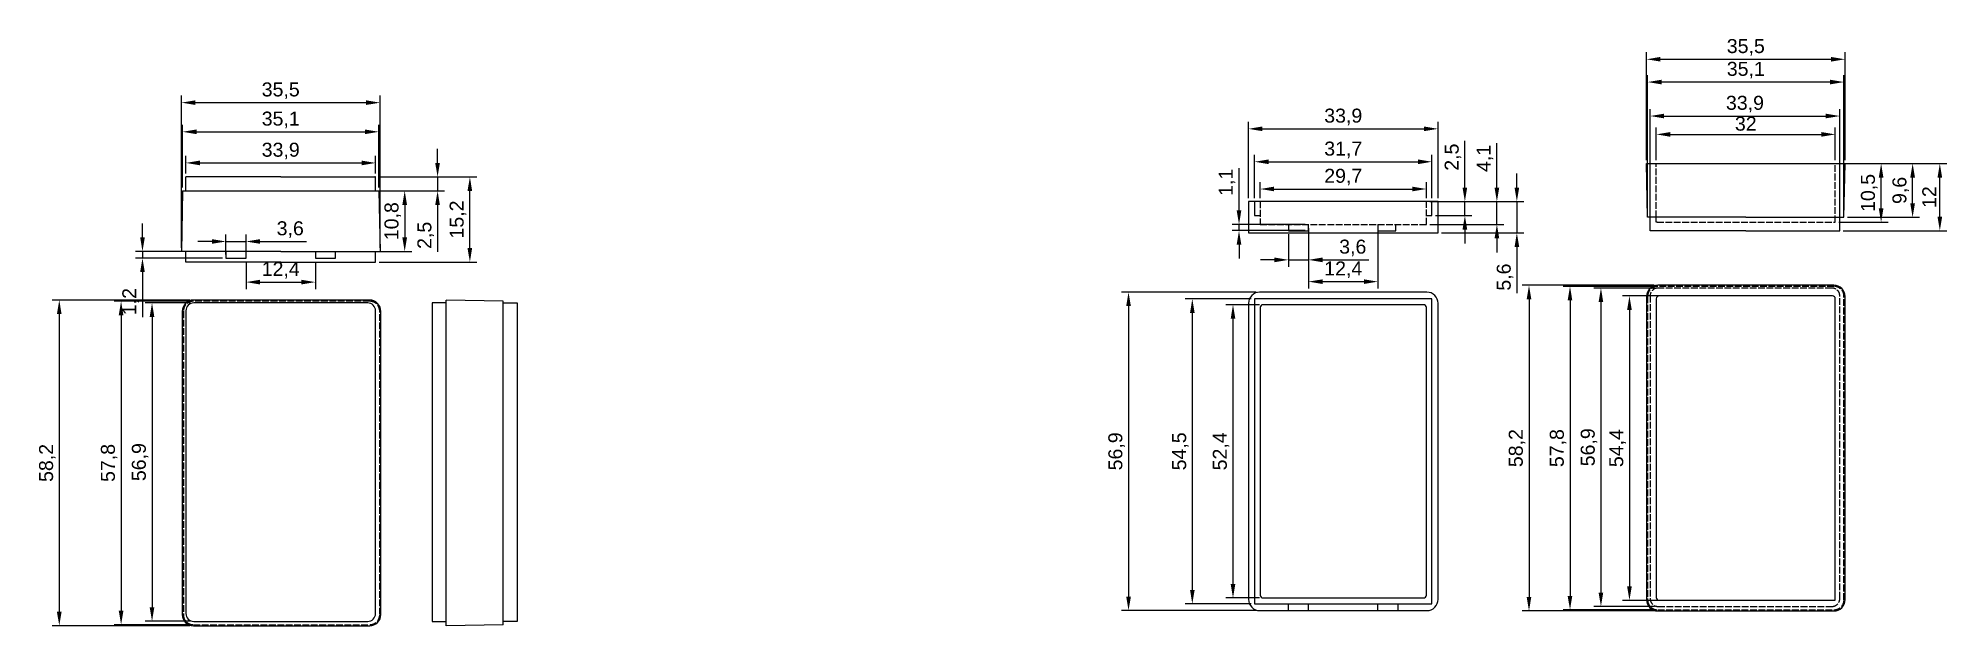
# Model space of a CAD drawing. Header units: millimetres. Extents: x 1167 to 1508, y 1043 to 1148.
import ezdxf

# ---------------------------------------------------------------- set-up
doc = ezdxf.new("R2010")
doc.units = ezdxf.units.MM
doc.header["$LTSCALE"] = 0.1
doc.linetypes.add('ACAD_ISO02W100', pattern=[15, 12, -3])
doc.styles.get("Standard").update_dxf_attribs({"font": 'ARIAL.TTF'})
doc.dimstyles.new('ISO-25', dxfattribs={"dimtxt": 2.5, "dimasz": 2.5, "dimexe": 1.25, "dimexo": 0.625, "dimtad": 1, "dimtxsty": 'Standard', "dimcen": 2.5, "dimadec": 0, "dimazin": 0, "dimtfac": 1, "dimtmove": 0, "dimatfit": 3, "dimfxl": 1, "dimarcsym": 0})

# ---------------------------------------------------------------- blocks, each defined once
blk = doc.blocks.new('*D2')
at = {"color": 0, "lineweight": -2, "transparency": 16777216}
for p, q in [((1383.26, 1119.49), (1383.26, 1133.11)), ((1417.16, 1119.49), (1417.16, 1133.11)), ((1385.76, 1131.86), (1414.66, 1131.86))]:
    blk.add_line(p, q, dxfattribs=at)
at = {"color": 0, "transparency": 16777216}
for points in [[(1385.76, 1132.28), (1385.76, 1131.45), (1383.26, 1131.86)], [(1414.66, 1132.28), (1414.66, 1131.45), (1417.16, 1131.86)]]:
    blk.add_solid(points, dxfattribs=at)
at = {"layer": 'Defpoints', "color": 0, "transparency": 16777216}
for p in [(1417.16, 1131.86), (1383.26, 1118.87), (1417.16, 1118.87)]:
    blk.add_point(p, dxfattribs=at)
at = {"color": 0, "transparency": 16777216, "insert": (1400.21, 1133.99), "char_height": 2.5, "attachment_point": 5}
blk.add_mtext('33,9', dxfattribs=at)
blk = doc.blocks.new('*D3')
at = {"color": 0, "lineweight": -2, "transparency": 16777216}
for p, q in [((1385.36, 1119.49), (1385.36, 1122.36)), ((1387.86, 1121.11), (1412.56, 1121.11)), ((1415.06, 1119.49), (1415.06, 1122.36))]:
    blk.add_line(p, q, dxfattribs=at)
at = {"color": 0, "transparency": 16777216}
for points in [[(1387.86, 1121.53), (1387.86, 1120.7), (1385.36, 1121.11)], [(1412.56, 1121.53), (1412.56, 1120.7), (1415.06, 1121.11)]]:
    blk.add_solid(points, dxfattribs=at)
at = {"layer": 'Defpoints', "color": 0, "transparency": 16777216}
for p in [(1415.06, 1121.11), (1385.36, 1118.87), (1415.06, 1118.87)]:
    blk.add_point(p, dxfattribs=at)
at = {"color": 0, "transparency": 16777216, "insert": (1400.21, 1123.24), "char_height": 2.5, "attachment_point": 5}
blk.add_mtext('29,7', dxfattribs=at)
blk = doc.blocks.new('*D4')
at = {"color": 0, "lineweight": -2, "transparency": 16777216}
for p, q in [((1384.36, 1119.49), (1384.36, 1127.23)), ((1386.86, 1125.98), (1413.56, 1125.98)), ((1416.06, 1119.49), (1416.06, 1127.23))]:
    blk.add_line(p, q, dxfattribs=at)
at = {"color": 0, "transparency": 16777216}
for points in [[(1386.86, 1126.39), (1386.86, 1125.56), (1384.36, 1125.98)], [(1413.56, 1126.39), (1413.56, 1125.56), (1416.06, 1125.98)]]:
    blk.add_solid(points, dxfattribs=at)
at = {"layer": 'Defpoints', "color": 0, "transparency": 16777216}
for p in [(1416.06, 1125.98), (1384.36, 1118.87), (1416.06, 1118.87)]:
    blk.add_point(p, dxfattribs=at)
at = {"color": 0, "transparency": 16777216, "insert": (1400.21, 1128.1), "char_height": 2.5, "attachment_point": 5}
blk.add_mtext('31,7', dxfattribs=at)
blk = doc.blocks.new('*D5')
at = {"color": 0, "lineweight": -2, "transparency": 16777216}
for p, q in [((1390.41, 1113.04), (1390.41, 1107.2)), ((1394.01, 1113.04), (1394.01, 1107.2)), ((1387.91, 1108.45), (1385.41, 1108.45)), ((1390.41, 1108.45), (1394.01, 1108.45)), ((1396.51, 1108.45), (1404.81, 1108.45))]:
    blk.add_line(p, q, dxfattribs=at)
at = {"color": 0, "transparency": 16777216}
for points in [[(1387.91, 1108.87), (1387.91, 1108.03), (1390.41, 1108.45)], [(1396.51, 1108.87), (1396.51, 1108.03), (1394.01, 1108.45)]]:
    blk.add_solid(points, dxfattribs=at)
at = {"layer": 'Defpoints', "color": 0, "transparency": 16777216}
for p in [(1390.41, 1113.67), (1394.01, 1113.67), (1394.01, 1108.45)]:
    blk.add_point(p, dxfattribs=at)
at = {"color": 0, "transparency": 16777216, "insert": (1401.91, 1110.58), "char_height": 2.5, "attachment_point": 5}
blk.add_mtext('3,6', dxfattribs=at)
blk = doc.blocks.new('*D6')
at = {"color": 0, "lineweight": -2, "transparency": 16777216}
for p, q in [((1381.58, 1117.27), (1381.58, 1124.85)), ((1393.39, 1114.77), (1380.33, 1114.77)), ((1393.39, 1113.67), (1380.33, 1113.67)), ((1381.58, 1113.67), (1381.58, 1114.77)), ((1381.58, 1111.17), (1381.58, 1108.67))]:
    blk.add_line(p, q, dxfattribs=at)
at = {"color": 0, "transparency": 16777216}
for points in [[(1381.16, 1117.27), (1381.99, 1117.27), (1381.58, 1114.77)], [(1381.16, 1111.17), (1381.99, 1111.17), (1381.58, 1113.67)]]:
    blk.add_solid(points, dxfattribs=at)
at = {"layer": 'Defpoints', "color": 0, "transparency": 16777216}
for p in [(1381.58, 1114.77), (1394.01, 1114.77), (1394.01, 1113.67)]:
    blk.add_point(p, dxfattribs=at)
at = {"color": 0, "transparency": 16777216, "insert": (1379.45, 1122.31), "char_height": 2.5, "attachment_point": 5, "rotation": 90}
blk.add_mtext('1,1', dxfattribs=at)
blk = doc.blocks.new('*D7')
at = {"color": 0, "lineweight": -2, "transparency": 16777216}
for p, q in [((1394.01, 1114.14), (1394.01, 1103.31)), ((1406.41, 1114.14), (1406.41, 1103.31)), ((1396.51, 1104.56), (1403.91, 1104.56))]:
    blk.add_line(p, q, dxfattribs=at)
at = {"color": 0, "transparency": 16777216}
for points in [[(1396.51, 1104.97), (1396.51, 1104.14), (1394.01, 1104.56)], [(1403.91, 1104.97), (1403.91, 1104.14), (1406.41, 1104.56)]]:
    blk.add_solid(points, dxfattribs=at)
at = {"layer": 'Defpoints', "color": 0, "transparency": 16777216}
for p in [(1394.01, 1114.77), (1406.41, 1114.77), (1406.41, 1104.56)]:
    blk.add_point(p, dxfattribs=at)
at = {"color": 0, "transparency": 16777216, "insert": (1400.21, 1106.68), "char_height": 2.5, "attachment_point": 5}
blk.add_mtext('12,4', dxfattribs=at)
blk = doc.blocks.new('*D8')
at = {"color": 0, "lineweight": -2, "transparency": 16777216}
for p, q in [((1421.95, 1121.37), (1421.95, 1129.73)), ((1416.69, 1118.87), (1423.2, 1118.87)), ((1416.69, 1116.37), (1423.2, 1116.37)), ((1421.95, 1116.37), (1421.95, 1118.87)), ((1421.95, 1113.87), (1421.95, 1111.37))]:
    blk.add_line(p, q, dxfattribs=at)
at = {"color": 0, "transparency": 16777216}
for points in [[(1421.53, 1121.37), (1422.36, 1121.37), (1421.95, 1118.87)], [(1421.53, 1113.87), (1422.36, 1113.87), (1421.95, 1116.37)]]:
    blk.add_solid(points, dxfattribs=at)
at = {"layer": 'Defpoints', "color": 0, "transparency": 16777216}
for p in [(1416.06, 1118.87), (1416.06, 1116.37), (1421.95, 1118.87)]:
    blk.add_point(p, dxfattribs=at)
at = {"color": 0, "transparency": 16777216, "insert": (1419.82, 1126.8), "char_height": 2.5, "attachment_point": 5, "rotation": 90}
blk.add_mtext('2,5', dxfattribs=at)
blk = doc.blocks.new('*D9')
at = {"color": 0, "lineweight": -2, "transparency": 16777216}
for p, q in [((1427.67, 1121.37), (1427.67, 1129.28)), ((1415.69, 1118.87), (1428.92, 1118.87)), ((1427.67, 1114.77), (1427.67, 1118.87)), ((1415.69, 1114.77), (1428.92, 1114.77)), ((1427.67, 1112.27), (1427.67, 1109.77))]:
    blk.add_line(p, q, dxfattribs=at)
at = {"color": 0, "transparency": 16777216}
for points in [[(1427.25, 1121.37), (1428.09, 1121.37), (1427.67, 1118.87)], [(1427.25, 1112.27), (1428.09, 1112.27), (1427.67, 1114.77)]]:
    blk.add_solid(points, dxfattribs=at)
at = {"layer": 'Defpoints', "color": 0, "transparency": 16777216}
for p in [(1415.06, 1118.87), (1427.67, 1118.87), (1415.06, 1114.77)]:
    blk.add_point(p, dxfattribs=at)
at = {"color": 0, "transparency": 16777216, "insert": (1425.54, 1126.57), "char_height": 2.5, "attachment_point": 5, "rotation": 90}
blk.add_mtext('4,1', dxfattribs=at)
blk = doc.blocks.new('*D10')
at = {"color": 0, "lineweight": -2, "transparency": 16777216}
for p, q in [((1431.24, 1121.37), (1431.24, 1123.87)), ((1417.79, 1118.87), (1432.49, 1118.87)), ((1431.24, 1118.87), (1431.24, 1113.27)), ((1417.79, 1113.27), (1432.49, 1113.27)), ((1431.24, 1110.77), (1431.24, 1102.47))]:
    blk.add_line(p, q, dxfattribs=at)
at = {"color": 0, "transparency": 16777216}
for points in [[(1430.83, 1121.37), (1431.66, 1121.37), (1431.24, 1118.87)], [(1430.83, 1110.77), (1431.66, 1110.77), (1431.24, 1113.27)]]:
    blk.add_solid(points, dxfattribs=at)
at = {"layer": 'Defpoints', "color": 0, "transparency": 16777216}
for p in [(1417.16, 1118.87), (1417.16, 1113.27), (1431.24, 1113.27)]:
    blk.add_point(p, dxfattribs=at)
at = {"color": 0, "transparency": 16777216, "insert": (1429.12, 1105.37), "char_height": 2.5, "attachment_point": 5, "rotation": 90}
blk.add_mtext('5,6', dxfattribs=at)
blk = doc.blocks.new('*D11')
at = {"color": 0, "lineweight": -2, "transparency": 16777216}
for p, q in [((1384.64, 1102.68), (1360.58, 1102.68)), ((1361.83, 1100.18), (1361.83, 1048.28)), ((1384.64, 1045.78), (1360.58, 1045.78))]:
    blk.add_line(p, q, dxfattribs=at)
at = {"color": 0, "transparency": 16777216}
for points in [[(1361.41, 1100.18), (1362.25, 1100.18), (1361.83, 1102.68)], [(1361.41, 1048.28), (1362.25, 1048.28), (1361.83, 1045.78)]]:
    blk.add_solid(points, dxfattribs=at)
at = {"layer": 'Defpoints', "color": 0, "transparency": 16777216}
for p in [(1385.26, 1102.68), (1361.83, 1045.78), (1385.26, 1045.78)]:
    blk.add_point(p, dxfattribs=at)
at = {"color": 0, "transparency": 16777216, "insert": (1359.7, 1074.23), "char_height": 2.5, "attachment_point": 5, "rotation": 90}
blk.add_mtext('56,9', dxfattribs=at)
blk = doc.blocks.new('*D12')
at = {"color": 0, "lineweight": -2, "transparency": 16777216}
for p, q in [((1383.74, 1101.48), (1371.98, 1101.48)), ((1373.23, 1098.98), (1373.23, 1049.48)), ((1383.74, 1046.98), (1371.98, 1046.98))]:
    blk.add_line(p, q, dxfattribs=at)
at = {"color": 0, "transparency": 16777216}
for points in [[(1372.82, 1098.98), (1373.65, 1098.98), (1373.23, 1101.48)], [(1372.82, 1049.48), (1373.65, 1049.48), (1373.23, 1046.98)]]:
    blk.add_solid(points, dxfattribs=at)
at = {"layer": 'Defpoints', "color": 0, "transparency": 16777216}
for p in [(1384.36, 1101.48), (1373.23, 1046.98), (1384.36, 1046.98)]:
    blk.add_point(p, dxfattribs=at)
at = {"color": 0, "transparency": 16777216, "insert": (1371.11, 1074.23), "char_height": 2.5, "attachment_point": 5, "rotation": 90}
blk.add_mtext('54,5', dxfattribs=at)
blk = doc.blocks.new('*D13')
at = {"color": 0, "lineweight": -2, "transparency": 16777216}
for p, q in [((1385.24, 1100.43), (1379.25, 1100.43)), ((1380.5, 1097.93), (1380.5, 1050.53)), ((1385.24, 1048.03), (1379.25, 1048.03))]:
    blk.add_line(p, q, dxfattribs=at)
at = {"color": 0, "transparency": 16777216}
for points in [[(1380.09, 1097.93), (1380.92, 1097.93), (1380.5, 1100.43)], [(1380.09, 1050.53), (1380.92, 1050.53), (1380.5, 1048.03)]]:
    blk.add_solid(points, dxfattribs=at)
at = {"layer": 'Defpoints', "color": 0, "transparency": 16777216}
for p in [(1385.86, 1100.43), (1380.5, 1048.03), (1385.86, 1048.03)]:
    blk.add_point(p, dxfattribs=at)
at = {"color": 0, "transparency": 16777216, "insert": (1378.38, 1074.23), "char_height": 2.5, "attachment_point": 5, "rotation": 90}
blk.add_mtext('52,4', dxfattribs=at)
blk = doc.blocks.new('*D15')
at = {"color": 0, "lineweight": -2, "transparency": 16777216}
for p, q in [((1456.16, 1126.28), (1456.16, 1132.12)), ((1458.66, 1130.87), (1485.66, 1130.87)), ((1488.16, 1126.28), (1488.16, 1132.12))]:
    blk.add_line(p, q, dxfattribs=at)
at = {"color": 0, "transparency": 16777216}
for points in [[(1458.66, 1131.29), (1458.66, 1130.45), (1456.16, 1130.87)], [(1485.66, 1131.29), (1485.66, 1130.45), (1488.16, 1130.87)]]:
    blk.add_solid(points, dxfattribs=at)
at = {"layer": 'Defpoints', "color": 0, "transparency": 16777216}
for p in [(1488.16, 1130.87), (1456.16, 1125.66), (1488.16, 1125.66)]:
    blk.add_point(p, dxfattribs=at)
at = {"color": 0, "transparency": 16777216, "insert": (1472.16, 1132.77), "char_height": 2.5, "attachment_point": 5}
blk.add_mtext('32', dxfattribs=at)
blk = doc.blocks.new('*D16')
at = {"color": 0, "lineweight": -2, "transparency": 16777216}
for p, q in [((1455.06, 1114.28), (1455.06, 1135.4)), ((1457.56, 1134.15), (1486.46, 1134.15)), ((1488.96, 1114.28), (1488.96, 1135.4))]:
    blk.add_line(p, q, dxfattribs=at)
at = {"color": 0, "transparency": 16777216}
for points in [[(1457.56, 1134.57), (1457.56, 1133.74), (1455.06, 1134.15)], [(1486.46, 1134.57), (1486.46, 1133.74), (1488.96, 1134.15)]]:
    blk.add_solid(points, dxfattribs=at)
at = {"layer": 'Defpoints', "color": 0, "transparency": 16777216}
for p in [(1488.96, 1134.15), (1455.06, 1113.66), (1488.96, 1113.66)]:
    blk.add_point(p, dxfattribs=at)
at = {"color": 0, "transparency": 16777216, "insert": (1472.01, 1136.28), "char_height": 2.5, "attachment_point": 5}
blk.add_mtext('33,9', dxfattribs=at)
blk = doc.blocks.new('*D17')
at = {"color": 0, "lineweight": -2, "transparency": 16777216}
for p, q in [((1488.79, 1125.66), (1497.6, 1125.66)), ((1496.35, 1117.66), (1496.35, 1123.16)), ((1488.79, 1115.16), (1497.6, 1115.16))]:
    blk.add_line(p, q, dxfattribs=at)
at = {"color": 0, "transparency": 16777216}
for points in [[(1495.93, 1123.16), (1496.76, 1123.16), (1496.35, 1125.66)], [(1495.93, 1117.66), (1496.76, 1117.66), (1496.35, 1115.16)]]:
    blk.add_solid(points, dxfattribs=at)
at = {"layer": 'Defpoints', "color": 0, "transparency": 16777216}
for p in [(1488.16, 1125.66), (1496.35, 1125.66), (1488.16, 1115.16)]:
    blk.add_point(p, dxfattribs=at)
at = {"color": 0, "transparency": 16777216, "insert": (1494.22, 1120.41), "char_height": 2.5, "attachment_point": 5, "rotation": 90}
blk.add_mtext('10,5', dxfattribs=at)
blk = doc.blocks.new('*D18')
at = {"color": 0, "lineweight": -2, "transparency": 16777216}
for p, q in [((1490.54, 1125.66), (1503.23, 1125.66)), ((1501.98, 1118.56), (1501.98, 1123.16)), ((1490.34, 1116.06), (1503.23, 1116.06))]:
    blk.add_line(p, q, dxfattribs=at)
at = {"color": 0, "transparency": 16777216}
for points in [[(1501.56, 1123.16), (1502.4, 1123.16), (1501.98, 1125.66)], [(1501.56, 1118.56), (1502.4, 1118.56), (1501.98, 1116.06)]]:
    blk.add_solid(points, dxfattribs=at)
at = {"layer": 'Defpoints', "color": 0, "transparency": 16777216}
for p in [(1489.91, 1125.66), (1501.98, 1125.66), (1489.71, 1116.06)]:
    blk.add_point(p, dxfattribs=at)
at = {"color": 0, "transparency": 16777216, "insert": (1499.85, 1120.86), "char_height": 2.5, "attachment_point": 5, "rotation": 90}
blk.add_mtext('9,6', dxfattribs=at)
blk = doc.blocks.new('*D19')
at = {"color": 0, "lineweight": -2, "transparency": 16777216}
for p, q in [((1489.59, 1125.66), (1508.09, 1125.66)), ((1506.84, 1116.16), (1506.84, 1123.16)), ((1489.59, 1113.66), (1508.09, 1113.66))]:
    blk.add_line(p, q, dxfattribs=at)
at = {"color": 0, "transparency": 16777216}
for points in [[(1506.43, 1123.16), (1507.26, 1123.16), (1506.84, 1125.66)], [(1506.43, 1116.16), (1507.26, 1116.16), (1506.84, 1113.66)]]:
    blk.add_solid(points, dxfattribs=at)
at = {"layer": 'Defpoints', "color": 0, "transparency": 16777216}
for p in [(1488.96, 1125.66), (1506.84, 1125.66), (1488.96, 1113.66)]:
    blk.add_point(p, dxfattribs=at)
at = {"color": 0, "transparency": 16777216, "insert": (1504.96, 1119.66), "char_height": 2.5, "attachment_point": 5, "rotation": 90}
blk.add_mtext('12', dxfattribs=at)
blk = doc.blocks.new('*D20')
at = {"color": 0, "lineweight": -2, "transparency": 16777216}
for p, q in [((1454.61, 1116.68), (1454.61, 1141.47)), ((1487.21, 1140.22), (1457.11, 1140.22)), ((1489.71, 1116.68), (1489.71, 1141.47))]:
    blk.add_line(p, q, dxfattribs=at)
at = {"color": 0, "transparency": 16777216}
for points in [[(1457.11, 1140.64), (1457.11, 1139.81), (1454.61, 1140.22)], [(1487.21, 1140.64), (1487.21, 1139.81), (1489.71, 1140.22)]]:
    blk.add_solid(points, dxfattribs=at)
at = {"layer": 'Defpoints', "color": 0, "transparency": 16777216}
for p in [(1454.61, 1140.22), (1454.61, 1116.06), (1489.71, 1116.06)]:
    blk.add_point(p, dxfattribs=at)
at = {"color": 0, "transparency": 16777216, "insert": (1472.16, 1142.35), "char_height": 2.5, "attachment_point": 5}
blk.add_mtext('35,1', dxfattribs=at)
blk = doc.blocks.new('*D21')
at = {"color": 0, "lineweight": -2, "transparency": 16777216}
for p, q in [((1454.41, 1126.24), (1454.41, 1145.54)), ((1456.91, 1144.29), (1487.41, 1144.29)), ((1489.91, 1126.28), (1489.91, 1145.54))]:
    blk.add_line(p, q, dxfattribs=at)
at = {"color": 0, "transparency": 16777216}
for points in [[(1456.91, 1144.71), (1456.91, 1143.88), (1454.41, 1144.29)], [(1487.41, 1144.71), (1487.41, 1143.88), (1489.91, 1144.29)]]:
    blk.add_solid(points, dxfattribs=at)
at = {"layer": 'Defpoints', "color": 0, "transparency": 16777216}
for p in [(1489.91, 1144.29), (1454.41, 1125.61), (1489.91, 1125.66)]:
    blk.add_point(p, dxfattribs=at)
at = {"color": 0, "transparency": 16777216, "insert": (1472.16, 1146.42), "char_height": 2.5, "attachment_point": 5}
blk.add_mtext('35,5', dxfattribs=at)
blk = doc.blocks.new('*D22')
at = {"color": 0, "lineweight": -2, "transparency": 16777216}
for p, q in [((1455.79, 1103.91), (1432.16, 1103.91)), ((1433.41, 1101.41), (1433.41, 1048.21)), ((1455.79, 1045.71), (1432.16, 1045.71))]:
    blk.add_line(p, q, dxfattribs=at)
at = {"color": 0, "transparency": 16777216}
for points in [[(1432.99, 1101.41), (1433.82, 1101.41), (1433.41, 1103.91)], [(1432.99, 1048.21), (1433.82, 1048.21), (1433.41, 1045.71)]]:
    blk.add_solid(points, dxfattribs=at)
at = {"layer": 'Defpoints', "color": 0, "transparency": 16777216}
for p in [(1456.41, 1103.91), (1433.41, 1045.71), (1456.41, 1045.71)]:
    blk.add_point(p, dxfattribs=at)
at = {"color": 0, "transparency": 16777216, "insert": (1431.28, 1074.81), "char_height": 2.5, "attachment_point": 5, "rotation": 90}
blk.add_mtext('58,2', dxfattribs=at)
blk = doc.blocks.new('*D23')
at = {"color": 0, "lineweight": -2, "transparency": 16777216}
for p, q in [((1455.79, 1103.71), (1439.49, 1103.71)), ((1440.74, 1101.21), (1440.74, 1048.41)), ((1455.79, 1045.91), (1439.49, 1045.91))]:
    blk.add_line(p, q, dxfattribs=at)
at = {"color": 0, "transparency": 16777216}
for points in [[(1440.32, 1101.21), (1441.15, 1101.21), (1440.74, 1103.71)], [(1440.32, 1048.41), (1441.15, 1048.41), (1440.74, 1045.91)]]:
    blk.add_solid(points, dxfattribs=at)
at = {"layer": 'Defpoints', "color": 0, "transparency": 16777216}
for p in [(1456.41, 1103.71), (1440.74, 1045.91), (1456.41, 1045.91)]:
    blk.add_point(p, dxfattribs=at)
at = {"color": 0, "transparency": 16777216, "insert": (1438.61, 1074.81), "char_height": 2.5, "attachment_point": 5, "rotation": 90}
blk.add_mtext('57,8', dxfattribs=at)
blk = doc.blocks.new('*D24')
at = {"color": 0, "lineweight": -2, "transparency": 16777216}
for p, q in [((1455.84, 1103.41), (1445.02, 1103.41)), ((1446.27, 1100.91), (1446.27, 1049.01)), ((1455.84, 1046.51), (1445.02, 1046.51))]:
    blk.add_line(p, q, dxfattribs=at)
at = {"color": 0, "transparency": 16777216}
for points in [[(1445.85, 1100.91), (1446.68, 1100.91), (1446.27, 1103.41)], [(1445.85, 1049.01), (1446.68, 1049.01), (1446.27, 1046.51)]]:
    blk.add_solid(points, dxfattribs=at)
at = {"layer": 'Defpoints', "color": 0, "transparency": 16777216}
for p in [(1456.46, 1103.41), (1446.27, 1046.51), (1456.46, 1046.51)]:
    blk.add_point(p, dxfattribs=at)
at = {"color": 0, "transparency": 16777216, "insert": (1444.14, 1074.96), "char_height": 2.5, "attachment_point": 5, "rotation": 90}
blk.add_mtext('56,9', dxfattribs=at)
blk = doc.blocks.new('*D25')
at = {"color": 0, "lineweight": -2, "transparency": 16777216}
for p, q in [((1469.57, 1102.01), (1450.11, 1102.01)), ((1451.36, 1099.51), (1451.36, 1050.11)), ((1469.57, 1047.61), (1450.11, 1047.61))]:
    blk.add_line(p, q, dxfattribs=at)
at = {"color": 0, "transparency": 16777216}
for points in [[(1450.95, 1099.51), (1451.78, 1099.51), (1451.36, 1102.01)], [(1450.95, 1050.11), (1451.78, 1050.11), (1451.36, 1047.61)]]:
    blk.add_solid(points, dxfattribs=at)
at = {"layer": 'Defpoints', "color": 0, "transparency": 16777216}
for p in [(1470.2, 1102.01), (1451.36, 1047.61), (1470.2, 1047.61)]:
    blk.add_point(p, dxfattribs=at)
at = {"color": 0, "transparency": 16777216, "insert": (1449.24, 1074.81), "char_height": 2.5, "attachment_point": 5, "rotation": 90}
blk.add_mtext('54,4', dxfattribs=at)
blk = doc.blocks.new('*D26')
at = {"color": 0, "lineweight": -2, "transparency": 16777216}
for p, q in [((1193.34, 1123.88), (1193.34, 1127.02)), ((1227.24, 1123.88), (1227.24, 1127.02)), ((1195.84, 1125.77), (1224.74, 1125.77))]:
    blk.add_line(p, q, dxfattribs=at)
at = {"color": 0, "transparency": 16777216}
for points in [[(1195.84, 1126.19), (1195.84, 1125.35), (1193.34, 1125.77)], [(1224.74, 1126.19), (1224.74, 1125.35), (1227.24, 1125.77)]]:
    blk.add_solid(points, dxfattribs=at)
at = {"layer": 'Defpoints', "color": 0, "transparency": 16777216}
for p in [(1193.34, 1123.26), (1227.24, 1125.77), (1227.24, 1123.26)]:
    blk.add_point(p, dxfattribs=at)
at = {"color": 0, "transparency": 16777216, "insert": (1210.29, 1127.9), "char_height": 2.5, "attachment_point": 5}
blk.add_mtext('33,9', dxfattribs=at)
blk = doc.blocks.new('*D27')
at = {"color": 0, "lineweight": -2, "transparency": 16777216}
for p, q in [((1192.74, 1121.38), (1192.74, 1132.58)), ((1195.24, 1131.33), (1225.34, 1131.33)), ((1227.84, 1121.38), (1227.84, 1132.58))]:
    blk.add_line(p, q, dxfattribs=at)
at = {"color": 0, "transparency": 16777216}
for points in [[(1195.24, 1131.75), (1195.24, 1130.92), (1192.74, 1131.33)], [(1225.34, 1131.75), (1225.34, 1130.92), (1227.84, 1131.33)]]:
    blk.add_solid(points, dxfattribs=at)
at = {"layer": 'Defpoints', "color": 0, "transparency": 16777216}
for p in [(1227.84, 1131.33), (1192.74, 1120.76), (1227.84, 1120.76)]:
    blk.add_point(p, dxfattribs=at)
at = {"color": 0, "transparency": 16777216, "insert": (1210.29, 1133.46), "char_height": 2.5, "attachment_point": 5}
blk.add_mtext('35,1', dxfattribs=at)
blk = doc.blocks.new('*D28')
at = {"color": 0, "lineweight": -2, "transparency": 16777216}
for p, q in [((1192.54, 1110.58), (1192.54, 1137.79)), ((1195.04, 1136.54), (1225.54, 1136.54)), ((1228.04, 1110.58), (1228.04, 1137.79))]:
    blk.add_line(p, q, dxfattribs=at)
at = {"color": 0, "transparency": 16777216}
for points in [[(1195.04, 1136.96), (1195.04, 1136.13), (1192.54, 1136.54)], [(1225.54, 1136.96), (1225.54, 1136.13), (1228.04, 1136.54)]]:
    blk.add_solid(points, dxfattribs=at)
at = {"layer": 'Defpoints', "color": 0, "transparency": 16777216}
for p in [(1228.04, 1136.54), (1192.54, 1109.96), (1228.04, 1109.96)]:
    blk.add_point(p, dxfattribs=at)
at = {"color": 0, "transparency": 16777216, "insert": (1210.29, 1138.67), "char_height": 2.5, "attachment_point": 5}
blk.add_mtext('35,5', dxfattribs=at)
blk = doc.blocks.new('*D29')
at = {"color": 0, "lineweight": -2, "transparency": 16777216}
for p, q in [((1200.49, 1109.38), (1200.49, 1112.98)), ((1204.09, 1109.38), (1204.09, 1112.98)), ((1197.99, 1111.73), (1195.49, 1111.73)), ((1200.49, 1111.73), (1204.09, 1111.73)), ((1206.59, 1111.73), (1214.89, 1111.73))]:
    blk.add_line(p, q, dxfattribs=at)
at = {"color": 0, "transparency": 16777216}
for points in [[(1197.99, 1112.15), (1197.99, 1111.32), (1200.49, 1111.73)], [(1206.59, 1112.15), (1206.59, 1111.32), (1204.09, 1111.73)]]:
    blk.add_solid(points, dxfattribs=at)
at = {"layer": 'Defpoints', "color": 0, "transparency": 16777216}
for p in [(1200.49, 1108.76), (1204.09, 1111.73), (1204.09, 1108.76)]:
    blk.add_point(p, dxfattribs=at)
at = {"color": 0, "transparency": 16777216, "insert": (1211.99, 1113.86), "char_height": 2.5, "attachment_point": 5}
blk.add_mtext('3,6', dxfattribs=at)
blk = doc.blocks.new('*D30')
at = {"color": 0, "lineweight": -2, "transparency": 16777216}
for p, q in [((1185.58, 1112.46), (1185.58, 1114.96)), ((1199.86, 1109.96), (1184.33, 1109.96)), ((1199.86, 1108.76), (1184.33, 1108.76)), ((1185.58, 1109.96), (1185.58, 1108.76)), ((1185.58, 1106.26), (1185.58, 1098.22))]:
    blk.add_line(p, q, dxfattribs=at)
at = {"color": 0, "transparency": 16777216}
for points in [[(1185.17, 1112.46), (1186, 1112.46), (1185.58, 1109.96)], [(1185.17, 1106.26), (1186, 1106.26), (1185.58, 1108.76)]]:
    blk.add_solid(points, dxfattribs=at)
at = {"layer": 'Defpoints', "color": 0, "transparency": 16777216}
for p in [(1185.58, 1108.76), (1200.49, 1109.96), (1200.49, 1108.76)]:
    blk.add_point(p, dxfattribs=at)
at = {"color": 0, "transparency": 16777216, "insert": (1183.46, 1100.99), "char_height": 2.5, "attachment_point": 5, "rotation": 90}
blk.add_mtext('1,2', dxfattribs=at)
blk = doc.blocks.new('*D31')
at = {"color": 0, "lineweight": -2, "transparency": 16777216}
for p, q in [((1204.09, 1108.04), (1204.09, 1103.22)), ((1216.49, 1108.04), (1216.49, 1103.22)), ((1206.59, 1104.47), (1213.99, 1104.47))]:
    blk.add_line(p, q, dxfattribs=at)
at = {"color": 0, "transparency": 16777216}
for points in [[(1206.59, 1104.89), (1206.59, 1104.06), (1204.09, 1104.47)], [(1213.99, 1104.89), (1213.99, 1104.06), (1216.49, 1104.47)]]:
    blk.add_solid(points, dxfattribs=at)
at = {"layer": 'Defpoints', "color": 0, "transparency": 16777216}
for p in [(1204.09, 1108.66), (1216.49, 1108.66), (1216.49, 1104.47)]:
    blk.add_point(p, dxfattribs=at)
at = {"color": 0, "transparency": 16777216, "insert": (1210.29, 1106.6), "char_height": 2.5, "attachment_point": 5}
blk.add_mtext('12,4', dxfattribs=at)
blk = doc.blocks.new('*D32')
at = {"color": 0, "lineweight": -2, "transparency": 16777216}
for p, q in [((1227.71, 1123.26), (1245.35, 1123.26)), ((1244.1, 1110.56), (1244.1, 1120.76)), ((1227.86, 1108.06), (1245.35, 1108.06))]:
    blk.add_line(p, q, dxfattribs=at)
at = {"color": 0, "transparency": 16777216}
for points in [[(1243.68, 1120.76), (1244.51, 1120.76), (1244.1, 1123.26)], [(1243.68, 1110.56), (1244.51, 1110.56), (1244.1, 1108.06)]]:
    blk.add_solid(points, dxfattribs=at)
at = {"layer": 'Defpoints', "color": 0, "transparency": 16777216}
for p in [(1227.09, 1123.26), (1244.1, 1123.26), (1227.24, 1108.06)]:
    blk.add_point(p, dxfattribs=at)
at = {"color": 0, "transparency": 16777216, "insert": (1241.97, 1115.66), "char_height": 2.5, "attachment_point": 5, "rotation": 90}
blk.add_mtext('15,2', dxfattribs=at)
blk = doc.blocks.new('*D33')
at = {"color": 0, "lineweight": -2, "transparency": 16777216}
for p, q in [((1238.33, 1125.76), (1238.33, 1128.26)), ((1227.71, 1123.26), (1239.58, 1123.26)), ((1238.33, 1123.26), (1238.33, 1120.76)), ((1227.86, 1120.76), (1239.58, 1120.76)), ((1238.33, 1118.26), (1238.33, 1109.9))]:
    blk.add_line(p, q, dxfattribs=at)
at = {"color": 0, "transparency": 16777216}
for points in [[(1237.91, 1125.76), (1238.74, 1125.76), (1238.33, 1123.26)], [(1237.91, 1118.26), (1238.74, 1118.26), (1238.33, 1120.76)]]:
    blk.add_solid(points, dxfattribs=at)
at = {"layer": 'Defpoints', "color": 0, "transparency": 16777216}
for p in [(1227.09, 1123.26), (1227.24, 1120.76), (1238.33, 1120.76)]:
    blk.add_point(p, dxfattribs=at)
at = {"color": 0, "transparency": 16777216, "insert": (1236.2, 1112.83), "char_height": 2.5, "attachment_point": 5, "rotation": 90}
blk.add_mtext('2,5', dxfattribs=at)
blk = doc.blocks.new('*D35')
at = {"color": 0, "lineweight": -2, "transparency": 16777216}
for p, q in [((1227.86, 1120.76), (1233.7, 1120.76)), ((1232.45, 1118.26), (1232.45, 1112.46)), ((1227.86, 1109.96), (1233.7, 1109.96))]:
    blk.add_line(p, q, dxfattribs=at)
at = {"color": 0, "transparency": 16777216}
for points in [[(1232.03, 1118.26), (1232.87, 1118.26), (1232.45, 1120.76)], [(1232.03, 1112.46), (1232.87, 1112.46), (1232.45, 1109.96)]]:
    blk.add_solid(points, dxfattribs=at)
at = {"layer": 'Defpoints', "color": 0, "transparency": 16777216}
for p in [(1227.24, 1120.76), (1227.24, 1109.96), (1232.45, 1109.96)]:
    blk.add_point(p, dxfattribs=at)
at = {"color": 0, "transparency": 16777216, "insert": (1230.32, 1115.36), "char_height": 2.5, "attachment_point": 5, "rotation": 90}
blk.add_mtext('10,8', dxfattribs=at)
blk = doc.blocks.new('*D36')
at = {"color": 0, "lineweight": -2, "transparency": 16777216}
for p, q in [((1194.06, 1101.26), (1169.46, 1101.26)), ((1170.71, 1098.76), (1170.71, 1045.56)), ((1194.06, 1043.06), (1169.46, 1043.06))]:
    blk.add_line(p, q, dxfattribs=at)
at = {"color": 0, "transparency": 16777216}
for points in [[(1170.29, 1098.76), (1171.12, 1098.76), (1170.71, 1101.26)], [(1170.29, 1045.56), (1171.12, 1045.56), (1170.71, 1043.06)]]:
    blk.add_solid(points, dxfattribs=at)
at = {"layer": 'Defpoints', "color": 0, "transparency": 16777216}
for p in [(1194.69, 1101.26), (1170.71, 1043.06), (1194.69, 1043.06)]:
    blk.add_point(p, dxfattribs=at)
at = {"color": 0, "transparency": 16777216, "insert": (1168.58, 1072.16), "char_height": 2.5, "attachment_point": 5, "rotation": 90}
blk.add_mtext('58,2', dxfattribs=at)
blk = doc.blocks.new('*D37')
at = {"color": 0, "lineweight": -2, "transparency": 16777216}
for p, q in [((1194.06, 1101.06), (1180.51, 1101.06)), ((1181.76, 1098.56), (1181.76, 1045.76)), ((1194.06, 1043.26), (1180.51, 1043.26))]:
    blk.add_line(p, q, dxfattribs=at)
at = {"color": 0, "transparency": 16777216}
for points in [[(1181.34, 1098.56), (1182.18, 1098.56), (1181.76, 1101.06)], [(1181.34, 1045.76), (1182.18, 1045.76), (1181.76, 1043.26)]]:
    blk.add_solid(points, dxfattribs=at)
at = {"layer": 'Defpoints', "color": 0, "transparency": 16777216}
for p in [(1194.69, 1101.06), (1181.76, 1043.26), (1194.69, 1043.26)]:
    blk.add_point(p, dxfattribs=at)
at = {"color": 0, "transparency": 16777216, "insert": (1179.63, 1072.16), "char_height": 2.5, "attachment_point": 5, "rotation": 90}
blk.add_mtext('57,8', dxfattribs=at)
blk = doc.blocks.new('*D38')
at = {"color": 0, "lineweight": -2, "transparency": 16777216}
for p, q in [((1194.11, 1100.76), (1186.04, 1100.76)), ((1187.29, 1098.26), (1187.29, 1046.36)), ((1194.11, 1043.86), (1186.04, 1043.86))]:
    blk.add_line(p, q, dxfattribs=at)
at = {"color": 0, "transparency": 16777216}
for points in [[(1186.87, 1098.26), (1187.7, 1098.26), (1187.29, 1100.76)], [(1186.87, 1046.36), (1187.7, 1046.36), (1187.29, 1043.86)]]:
    blk.add_solid(points, dxfattribs=at)
at = {"layer": 'Defpoints', "color": 0, "transparency": 16777216}
for p in [(1194.74, 1100.76), (1187.29, 1043.86), (1194.74, 1043.86)]:
    blk.add_point(p, dxfattribs=at)
at = {"color": 0, "transparency": 16777216, "insert": (1185.16, 1072.31), "char_height": 2.5, "attachment_point": 5, "rotation": 90}
blk.add_mtext('56,9', dxfattribs=at)

msp = doc.modelspace()

# ---------------------------------------------------------------- linework, layer by layer
for p, q in [((1193.339, 1120.76), (1193.339, 1123.26)), ((1193.489, 1123.26), (1193.339, 1123.26)), ((1210.289, 1123.26), (1193.489, 1123.26)), ((1210.289, 1123.26), (1227.089, 1123.26)), ((1227.239, 1123.26), (1227.089, 1123.26)), ((1227.239, 1120.76), (1227.239, 1123.26)), ((1454.413, 1125.66), (1489.913, 1125.66)), ((1454.613, 1116.06), (1454.413, 1125.66)), ((1489.713, 1116.06), (1489.913, 1125.66)), ((1192.739, 1120.76), (1192.539, 1109.96)), ((1192.739, 1120.76), (1193.489, 1120.76)), ((1193.489, 1120.76), (1210.289, 1120.76)), ((1210.289, 1120.76), (1227.839, 1120.76)), ((1227.839, 1120.76), (1228.039, 1109.96)), ((1417.165, 1118.865), (1383.265, 1118.865)), ((1383.265, 1118.865), (1383.265, 1113.265)), ((1384.365, 1118.865), (1384.365, 1116.365)), ((1384.365, 1116.365), (1385.365, 1116.365)), ((1415.065, 1116.365), (1416.065, 1116.365)), ((1416.065, 1116.365), (1416.065, 1118.865)), ((1417.165, 1113.265), (1417.165, 1118.865)), ((1472.163, 1116.06), (1454.613, 1116.06)), ((1455.063, 1113.66), (1455.063, 1116.06)), ((1472.163, 1116.06), (1489.713, 1116.06)), ((1488.963, 1113.66), (1488.963, 1116.06)), ((1383.265, 1113.265), (1417.165, 1113.265)), ((1390.415, 1114.765), (1390.415, 1113.665)), ((1390.415, 1113.665), (1394.015, 1113.665)), ((1394.015, 1113.665), (1394.015, 1114.765)), ((1406.415, 1114.765), (1406.415, 1113.665)), ((1406.415, 1113.665), (1409.615, 1113.665)), ((1409.615, 1113.665), (1409.615, 1114.765)), ((1472.163, 1113.66), (1455.063, 1113.66)), ((1472.163, 1113.66), (1488.963, 1113.66)), ((1210.289, 1109.96), (1192.539, 1109.96)), ((1193.339, 1108.06), (1193.339, 1109.96)), ((1204.089, 1109.96), (1200.489, 1109.96)), ((1200.489, 1109.96), (1200.489, 1108.76)), ((1200.489, 1108.76), (1204.089, 1108.76)), ((1204.089, 1108.76), (1204.089, 1109.96)), ((1210.289, 1109.96), (1228.039, 1109.96)), ((1216.489, 1109.96), (1216.489, 1108.76)), ((1216.489, 1108.76), (1220.089, 1108.76)), ((1220.089, 1108.76), (1220.089, 1109.96)), ((1227.239, 1108.06), (1227.239, 1109.96)), ((1210.289, 1108.06), (1193.339, 1108.06)), ((1210.289, 1108.06), (1227.239, 1108.06)), ((1487.663, 1102.013), (1456.663, 1102.013)), ((1239.853, 1100.757), (1237.353, 1100.757)), ((1237.353, 1100.757), (1237.353, 1043.857)), ((1239.853, 1043.057), (1239.853, 1101.257)), ((1250.053, 1101.057), (1239.853, 1101.257)), ((1250.053, 1043.257), (1250.053, 1101.057)), ((1250.053, 1100.757), (1252.553, 1100.757)), ((1252.553, 1100.757), (1252.553, 1043.857)), ((1456.163, 1101.513), (1456.163, 1048.113)), ((1488.163, 1074.813), (1488.163, 1101.513)), ((1488.163, 1047.613), (1488.163, 1074.813)), ((1456.663, 1047.613), (1488.163, 1047.613)), ((1390.415, 1045.784), (1390.415, 1046.984)), ((1394.015, 1045.784), (1394.015, 1046.984)), ((1406.415, 1045.784), (1406.415, 1046.984)), ((1410.015, 1045.784), (1410.015, 1046.984)), ((1237.353, 1043.857), (1239.853, 1043.857)), ((1250.053, 1043.257), (1239.853, 1043.057)), ((1252.553, 1043.857), (1250.053, 1043.857))]:
    msp.add_line(p, q)
at = {"linetype": 'ACAD_ISO02W100'}
for p, q in [((1456.163, 1116.06), (1456.163, 1125.66)), ((1488.163, 1115.16), (1488.163, 1125.66)), ((1385.365, 1118.865), (1385.365, 1114.765)), ((1415.065, 1114.765), (1415.065, 1118.865)), ((1456.163, 1115.16), (1456.163, 1116.06)), ((1385.365, 1114.765), (1415.065, 1114.765)), ((1456.309, 1115.16), (1456.163, 1115.16)), ((1456.309, 1115.16), (1488.163, 1115.16))]:
    msp.add_line(p, q, dxfattribs=at)
for points in [[(1385.265, 1045.784), (1415.165, 1045.784, 0.4142136), (1417.165, 1047.784), (1417.165, 1100.684, 0.4142136), (1415.165, 1102.684), (1385.265, 1102.684, 0.4142136), (1383.265, 1100.684), (1383.265, 1047.784, 0.4142136)], [(1456.413, 1045.713), (1487.913, 1045.713, 0.4142136), (1489.913, 1047.713), (1489.913, 1101.913, 0.4142136), (1487.913, 1103.913), (1456.413, 1103.913, 0.4142136), (1454.413, 1101.913), (1454.413, 1047.713, 0.4142136)], [(1194.689, 1043.057), (1226.189, 1043.057, 0.4142136), (1228.189, 1045.057), (1228.189, 1099.257, 0.4142136), (1226.189, 1101.257), (1194.689, 1101.257, 0.4142136), (1192.689, 1099.257), (1192.689, 1045.057, 0.4142136)], [(1194.739, 1043.857), (1225.839, 1043.857, 0.4142136), (1227.239, 1045.257), (1227.239, 1099.357, 0.4142136), (1225.839, 1100.757), (1194.739, 1100.757, 0.4142136), (1193.339, 1099.357), (1193.339, 1045.257, 0.4142136)], [(1385.865, 1048.034), (1414.565, 1048.034, 0.4142136), (1415.065, 1048.534), (1415.065, 1099.934, 0.4142136), (1414.565, 1100.434), (1385.865, 1100.434, 0.4142136), (1385.365, 1099.934), (1385.365, 1048.534, 0.4142136)]]:
    msp.add_lwpolyline(points, format="xyb", close=True)
for points in [[(1456.413, 1045.913), (1487.913, 1045.913, 0.4142136), (1489.713, 1047.713), (1489.713, 1101.913, 0.4142136), (1487.913, 1103.713), (1456.413, 1103.713, 0.4142136), (1454.613, 1101.913), (1454.613, 1047.713, 0.4142136)], [(1456.463, 1046.513), (1487.563, 1046.513, 0.4142136), (1488.963, 1047.913), (1488.963, 1102.013, 0.4142136), (1487.563, 1103.413), (1456.463, 1103.413, 0.4142136), (1455.063, 1102.013), (1455.063, 1047.913, 0.4142136)], [(1194.689, 1043.257), (1226.189, 1043.257, 0.4142136), (1227.989, 1045.057), (1227.989, 1099.257, 0.4142136), (1226.189, 1101.057), (1194.689, 1101.057, 0.4142136), (1192.889, 1099.257), (1192.889, 1045.057, 0.4142136)]]:
    msp.add_lwpolyline(points, format="xyb", close=True, dxfattribs=at)
msp.add_lwpolyline([(1384.365, 1046.984), (1416.065, 1046.984), (1416.065, 1101.484), (1384.365, 1101.484)], close=True)
for centre, start, end in [((1456.663, 1101.513), 90, 180), ((1487.663, 1101.513), 0, 90), ((1456.663, 1048.113), 180, 270)]:
    msp.add_arc(centre, 0.5, start, end)

# ---------------------------------------------------------------- dimensions: what is measured, and where the dimension line sits
at = {"color": 3}
for base, p1, p2, picture, middle in [((1489.913, 1144.293), (1454.414, 1125.614), (1489.913, 1125.66), '*D21', (1472.163, 1146.421)), ((1454.613, 1140.222), (1489.713, 1116.06), (1454.613, 1116.06), '*D20', (1472.163, 1142.35)), ((1228.039, 1136.544), (1192.539, 1109.96), (1228.039, 1109.96), '*D28', (1210.289, 1138.671)), ((1488.963, 1134.155), (1455.063, 1113.66), (1488.963, 1113.66), '*D16', (1472.013, 1136.282)), ((1227.839, 1131.332), (1192.739, 1120.76), (1227.839, 1120.76), '*D27', (1210.289, 1133.46)), ((1417.165, 1131.862), (1383.265, 1118.865), (1417.165, 1118.865), '*D2', (1400.215, 1133.989)), ((1488.163, 1130.871), (1456.163, 1125.66), (1488.163, 1125.66), '*D15', (1472.163, 1132.774)), ((1227.239, 1125.771), (1193.339, 1123.26), (1227.239, 1123.26), '*D26', (1210.289, 1127.898)), ((1416.065, 1125.975), (1384.365, 1118.865), (1416.065, 1118.865), '*D4', (1400.215, 1128.103)), ((1415.065, 1121.114), (1385.365, 1118.865), (1415.065, 1118.865), '*D3', (1400.215, 1123.242)), ((1204.089, 1111.734), (1200.489, 1108.76), (1204.089, 1108.76), '*D29', (1211.988, 1113.861)), ((1394.015, 1108.45), (1390.415, 1113.665), (1394.015, 1113.665), '*D5', (1401.914, 1110.578)), ((1406.415, 1104.555), (1394.015, 1114.765), (1406.415, 1114.765), '*D7', (1400.215, 1106.683)), ((1216.489, 1104.472), (1204.089, 1108.661), (1216.489, 1108.661), '*D31', (1210.289, 1106.599))]:
    dim = msp.add_linear_dim(base=base, p1=p1, p2=p2, dimstyle='ISO-25', dxfattribs=at)
    dim.commit()
    dim.dimension.update_dxf_attribs({"geometry": picture, "text_midpoint": middle})
for base, p1, p2, picture, middle in [((1427.668, 1118.865), (1415.065, 1114.765), (1415.065, 1118.865), '*D9', (1425.541, 1126.575)), ((1421.947, 1118.865), (1416.065, 1116.365), (1416.065, 1118.865), '*D8', (1419.82, 1126.797)), ((1238.325, 1120.76), (1227.089, 1123.26), (1227.239, 1120.76), '*D33', (1236.198, 1112.828)), ((1244.096, 1123.26), (1227.239, 1108.06), (1227.089, 1123.26), '*D32', (1241.969, 1115.66)), ((1381.576, 1114.765), (1394.015, 1113.665), (1394.015, 1114.765), '*D6', (1379.448, 1122.307)), ((1431.244, 1113.265), (1417.165, 1118.865), (1417.165, 1113.265), '*D10', (1429.117, 1105.365)), ((1496.346, 1125.66), (1488.163, 1115.16), (1488.163, 1125.66), '*D17', (1494.219, 1120.41)), ((1506.843, 1125.66), (1488.963, 1113.66), (1488.963, 1125.66), '*D19', (1504.963, 1119.66)), ((1501.981, 1125.66), (1489.713, 1116.06), (1489.913, 1125.66), '*D18', (1499.854, 1120.86)), ((1232.449, 1109.96), (1227.239, 1120.76), (1227.239, 1109.96), '*D35', (1230.322, 1115.36)), ((1185.584, 1108.76), (1200.489, 1109.96), (1200.489, 1108.76), '*D30', (1183.456, 1100.989)), ((1361.829, 1045.784), (1385.265, 1102.684), (1385.265, 1045.784), '*D11', (1359.702, 1074.234)), ((1433.406, 1045.713), (1456.413, 1103.913), (1456.413, 1045.713), '*D22', (1431.279, 1074.813)), ((1440.737, 1045.913), (1456.413, 1103.713), (1456.413, 1045.913), '*D23', (1438.61, 1074.813)), ((1446.265, 1046.513), (1456.463, 1103.413), (1456.463, 1046.513), '*D24', (1444.138, 1074.963)), ((1451.364, 1047.613), (1470.196, 1102.013), (1470.196, 1047.613), '*D25', (1449.242, 1074.813)), ((1170.705, 1043.057), (1194.689, 1101.257), (1194.689, 1043.057), '*D36', (1168.578, 1072.157)), ((1181.76, 1043.257), (1194.689, 1101.057), (1194.689, 1043.257), '*D37', (1179.632, 1072.157)), ((1187.287, 1043.857), (1194.739, 1100.757), (1194.739, 1043.857), '*D38', (1185.16, 1072.307)), ((1373.233, 1046.984), (1384.365, 1101.484), (1384.365, 1046.984), '*D12', (1371.111, 1074.234)), ((1380.504, 1048.034), (1385.865, 1100.434), (1385.865, 1048.034), '*D13', (1378.377, 1074.234))]:
    dim = msp.add_linear_dim(base=base, p1=p1, p2=p2, angle=90, dimstyle='ISO-25', dxfattribs=at)
    dim.commit()
    dim.dimension.update_dxf_attribs({"geometry": picture, "text_midpoint": middle})

doc.saveas('drawing.dxf')
